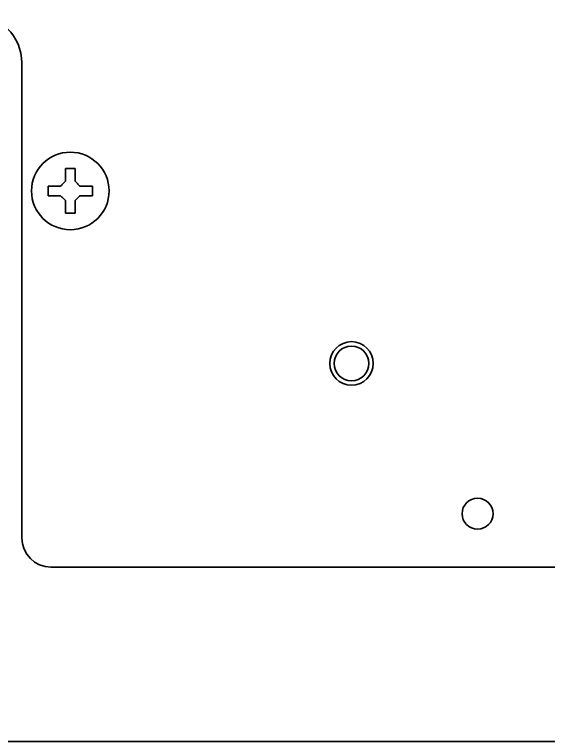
# Model space of a CAD drawing. Header units: millimetres. Extents: x -36 to 4467, y 2 to 3322.
# Drawn here: x 2558.5 to 2613.6, y 2651 to 2726 of the extents above; entities that cross this region are included whole.
import ezdxf

# ---------------------------------------------------------------- set-up
doc = ezdxf.new("R2010")
doc.units = ezdxf.units.MM
doc.layers.add('1', color=7, linetype='Continuous', true_color=0xffffff)

msp = doc.modelspace()

# ---------------------------------------------------------------- linework, layer by layer
at = {"layer": '1', "color": 7, "linetype": 'Continuous', "lineweight": 35}
for p, q in [((2559.273, 2721.038), (2559.273, 2672.038)), ((2563.773, 2710.138), (2564.273, 2710.138)), ((2564.273, 2710.138), (2564.773, 2710.138)), ((2564.273, 2705.538), (2563.773, 2705.538)), ((2564.773, 2705.538), (2564.273, 2705.538)), ((2562.273, 2669.038), (3024.273, 2669.038)), ((3072.273, 2651.038), (2514.273, 2651.038))]:
    msp.add_line(p, q, dxfattribs=at)
for centre, radius in [((2564.273, 2707.838), 4), ((2593.273, 2690.038), 2.25), ((2593.273, 2690.038), 1.8), ((2606.273, 2674.538), 1.6)]:
    msp.add_circle(centre, radius, dxfattribs=at)
for centre, radius, start, end in [((2554.273, 2721.038), 5, 0, 90), ((2562.273, 2672.038), 3, 180, 270)]:
    msp.add_arc(centre, radius, start, end, dxfattribs=at)
for points in [[(2563.773, 2708.838), (2563.773, 2708.892), (2563.773, 2709), (2563.773, 2709.162), (2563.773, 2709.321), (2563.773, 2709.476), (2563.773, 2709.628), (2563.773, 2709.785), (2563.773, 2709.951), (2563.773, 2710.074), (2563.773, 2710.138)], [(2561.973, 2707.338), (2561.973, 2707.505), (2561.973, 2707.838), (2561.973, 2708.171), (2561.973, 2708.338)], [(2563.273, 2708.338), (2563.299, 2708.364), (2563.35, 2708.415), (2563.424, 2708.489), (2563.495, 2708.561), (2563.565, 2708.631), (2563.635, 2708.7), (2563.703, 2708.769), (2563.75, 2708.815), (2563.773, 2708.838)], [(2564.773, 2708.838), (2564.796, 2708.814), (2564.844, 2708.767), (2564.915, 2708.695), (2564.987, 2708.624), (2565.058, 2708.553), (2565.129, 2708.481), (2565.201, 2708.41), (2565.249, 2708.362), (2565.273, 2708.338)], [(2565.273, 2708.338), (2565.327, 2708.338), (2565.435, 2708.338), (2565.596, 2708.338), (2565.755, 2708.338), (2565.911, 2708.338), (2566.063, 2708.338), (2566.219, 2708.338), (2566.385, 2708.338), (2566.509, 2708.338), (2566.573, 2708.338)], [(2566.573, 2708.338), (2566.573, 2708.171), (2566.573, 2707.838), (2566.573, 2707.505), (2566.573, 2707.338)], [(2563.273, 2707.338), (2563.218, 2707.338), (2563.11, 2707.338), (2562.949, 2707.338), (2562.79, 2707.338), (2562.634, 2707.338), (2562.483, 2707.338), (2562.326, 2707.338), (2562.16, 2707.338), (2562.036, 2707.338), (2561.973, 2707.338)], [(2563.773, 2706.838), (2563.749, 2706.862), (2563.701, 2706.909), (2563.63, 2706.981), (2563.559, 2707.052), (2563.487, 2707.124), (2563.416, 2707.195), (2563.344, 2707.267), (2563.296, 2707.314), (2563.273, 2707.338)], [(2565.273, 2707.338), (2565.246, 2707.312), (2565.195, 2707.261), (2565.122, 2707.187), (2565.05, 2707.115), (2564.98, 2707.045), (2564.91, 2706.976), (2564.842, 2706.907), (2564.796, 2706.861), (2564.773, 2706.838)], [(2564.773, 2706.838), (2564.773, 2706.784), (2564.773, 2706.676), (2564.773, 2706.514), (2564.773, 2706.355), (2564.773, 2706.2), (2564.773, 2706.048), (2564.773, 2705.892), (2564.773, 2705.725), (2564.773, 2705.602), (2564.773, 2705.538)]]:
    msp.add_open_spline(points, degree=3, dxfattribs=at)
for points in [[(2564.773, 2710.138), (2564.773, 2709.935), (2564.773, 2709.725), (2564.773, 2709.4), (2564.773, 2709.29), (2564.773, 2709.067), (2564.773, 2708.953), (2564.773, 2708.838)], [(2561.973, 2708.338), (2562.175, 2708.338), (2562.385, 2708.338), (2562.71, 2708.338), (2562.82, 2708.338), (2563.044, 2708.338), (2563.157, 2708.338), (2563.273, 2708.338)], [(2563.773, 2705.538), (2563.773, 2705.741), (2563.773, 2705.951), (2563.773, 2706.276), (2563.773, 2706.386), (2563.773, 2706.609), (2563.773, 2706.723), (2563.773, 2706.838)], [(2566.573, 2707.338), (2566.37, 2707.338), (2566.16, 2707.338), (2565.835, 2707.338), (2565.725, 2707.338), (2565.501, 2707.338), (2565.388, 2707.338), (2565.273, 2707.338)]]:
    msp.add_open_spline(points, degree=3, knots=[0, 0, 0, 0, 0.5, 0.5, 0.75, 0.75, 1, 1, 1, 1], dxfattribs=at)

doc.saveas('drawing.dxf')
